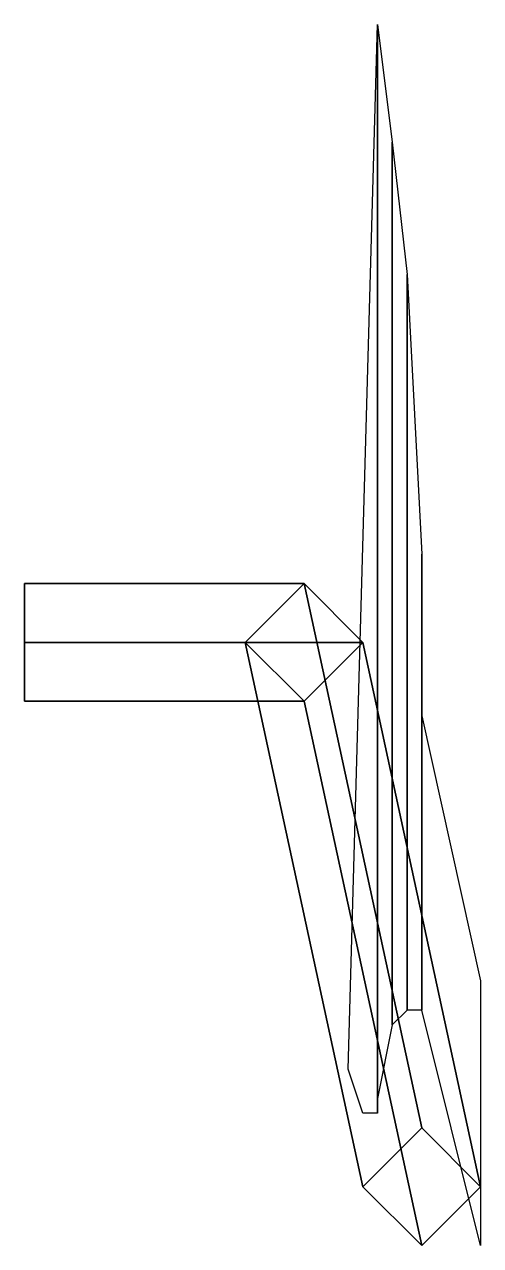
# Model space of a CAD drawing. Extents: x -0.27 to 0.04, y -0.04 to 0.79.
import ezdxf

# ---------------------------------------------------------------- set-up
doc = ezdxf.new("R2010")
doc.units = 0
doc.layers.add('SHASSIS', color=4, linetype='CONTINUOUS')

msp = doc.modelspace()

# ---------------------------------------------------------------- linework, layer by layer
at = {"layer": 'SHASSIS'}
for points in [[(-0.05, 0.08, -1.2), (-0.03, 0.79, -1.03), (-0.03, 0.05, -1.03), (-0.04, 0.05, -1.13)], [(-0.03, 0.05, -1.03), (-0.03, 0.79, -1.03), (-0.03, 0.79, -0.97), (-0.03, 0.06, -0.97)], [(-0.03, 0.06, -0.97), (-0.03, 0.79, -0.97), (-0.02, 0.71, -0.83), (-0.02, 0.11, -0.83)], [(-0.02, 0.11, -0.83), (-0.02, 0.71, -0.83), (-0.01, 0.62, -0.75), (-0.01, 0.12, -0.75)], [(-0.01, 0.12, -0.75), (-0.01, 0.62, -0.75), (0, 0.43, -0.67), (0, 0.12, -0.67)], [(0, 0.12, -0.67), (0, 0.43, -0.67), (0, 0.32, -0.59), (0, 0.12, -0.59)], [(-0.27, 0.37, -1.01), (-0.27, 0.41, -1.05), (-0.08, 0.41, -1.05), (-0.12, 0.37, -1.01)], [(-0.27, 0.41, -1.05), (-0.27, 0.37, -1.09), (-0.04, 0.37, -1.09), (-0.08, 0.41, -1.05)], [(-0.27, 0.37, -1.09), (-0.27, 0.41, -1.05), (-0.27, 0.37, -1.01), (-0.27, 0.33, -1.05)], [(-0.12, 0.37, -1.01), (-0.08, 0.41, -1.05), (0, 0.04), (-0.04, 0)], [(-0.08, 0.41, -1.05), (-0.04, 0.37, -1.09), (0.04, 0), (0, 0.04)], [(-0.27, 0.37, -1.09), (-0.27, 0.33, -1.05), (-0.08, 0.33, -1.05), (-0.04, 0.37, -1.09)], [(-0.27, 0.33, -1.05), (-0.27, 0.37, -1.01), (-0.12, 0.37, -1.01), (-0.08, 0.33, -1.05)], [(-0.08, 0.33, -1.05), (-0.12, 0.37, -1.01), (-0.04, 0), (0, -0.04)], [(-0.04, 0.37, -1.09), (-0.08, 0.33, -1.05), (0, -0.04), (0.04, 0)], [(0, 0.12, -0.59), (0, 0.32, -0.59), (0.04, 0.14, -0.06), (0.04, -0.04, -0.06)]]:
    msp.add_3dface(points, dxfattribs=at)

doc.saveas('drawing.dxf')
